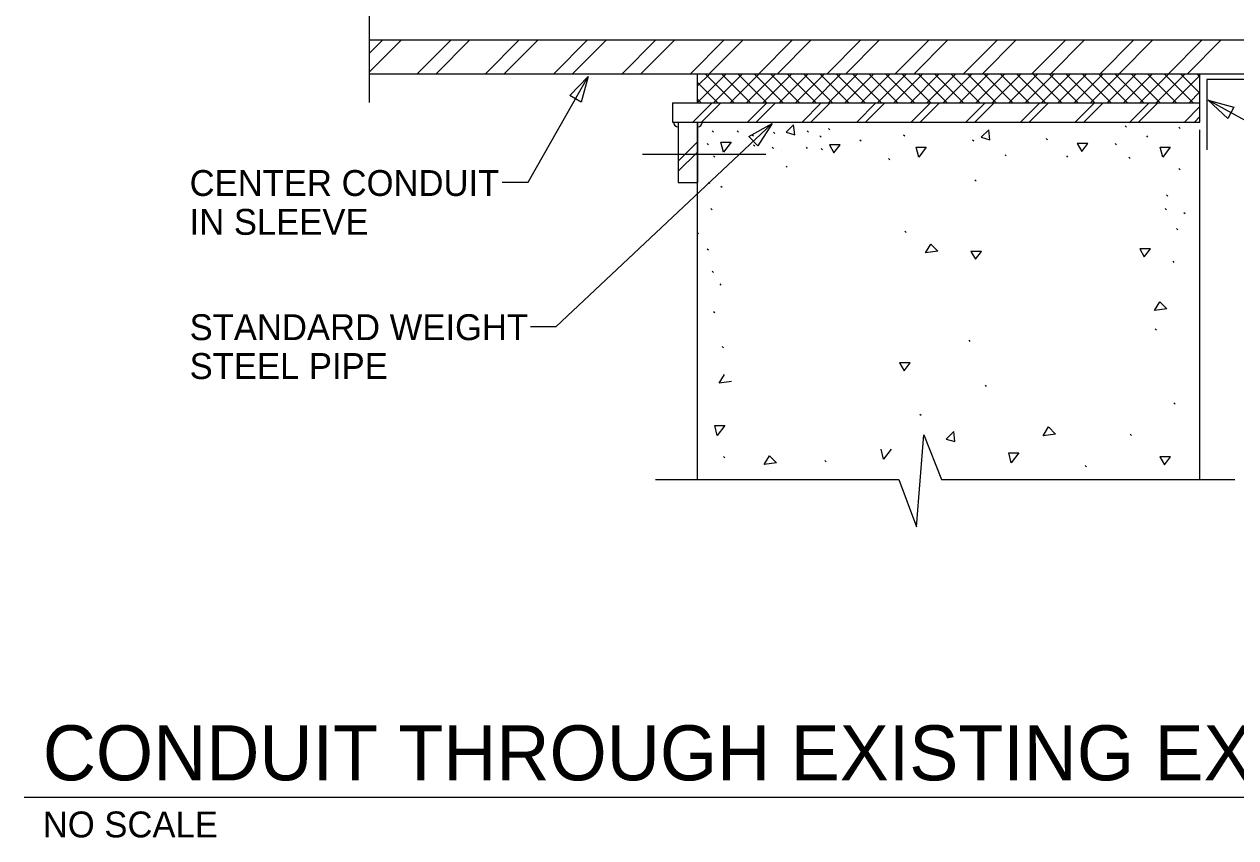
# Model space of a CAD drawing. Extents: x 10103.5 to 10150.7, y 10072.4 to 10114.
# Drawn here: x 10103.54 to 10134.74, y 10073.69 to 10094.63 of the extents above; entities that cross this region are included whole.
import ezdxf

# ---------------------------------------------------------------- set-up
doc = ezdxf.new("R2010")
doc.units = 0
for name, color, linetype in [('Level 52', 7, 'Continuous'), ('Level 60', 7, 'Continuous'), ('Level 61', 7, 'Continuous'), ('Level 62', 7, 'Continuous'), ('Level 63', 7, 'Continuous')]:
    doc.layers.add(name, color=color, linetype=linetype)

msp = doc.modelspace()

# ---------------------------------------------------------------- linework, layer by layer
at = {"layer": 'Level 52'}
msp.add_line((10103.543, 10074.731), (10150.689, 10074.731), dxfattribs=at)
at = {"layer": 'Level 60'}
for p, q in [((10112.426, 10093.875), (10112.774, 10094.223)), ((10112.426, 10093.39), (10113.259, 10094.223)), ((10113.662, 10093.353), (10114.533, 10094.223)), ((10114.147, 10093.353), (10115.018, 10094.223)), ((10115.421, 10093.353), (10116.291, 10094.223)), ((10115.906, 10093.353), (10116.776, 10094.223)), ((10117.18, 10093.353), (10118.05, 10094.223)), ((10117.665, 10093.353), (10118.535, 10094.223)), ((10118.938, 10093.353), (10119.809, 10094.223)), ((10119.423, 10093.353), (10120.294, 10094.223)), ((10120.697, 10093.353), (10121.568, 10094.223)), ((10121.182, 10093.353), (10122.053, 10094.223)), ((10122.456, 10093.353), (10123.327, 10094.223)), ((10122.941, 10093.353), (10123.811, 10094.223)), ((10124.215, 10093.353), (10125.085, 10094.223)), ((10124.7, 10093.353), (10125.57, 10094.223)), ((10125.974, 10093.353), (10126.844, 10094.223)), ((10126.458, 10093.353), (10127.329, 10094.223)), ((10127.732, 10093.353), (10128.603, 10094.223)), ((10128.217, 10093.353), (10129.088, 10094.223)), ((10129.491, 10093.353), (10130.362, 10094.223)), ((10129.976, 10093.353), (10130.847, 10094.223)), ((10131.25, 10093.353), (10132.12, 10094.223)), ((10131.735, 10093.353), (10132.605, 10094.223)), ((10133.009, 10093.353), (10133.879, 10094.223)), ((10133.494, 10093.353), (10134.364, 10094.223)), ((10121.62, 10093.353), (10120.883, 10092.615)), ((10121.198, 10093.353), (10120.883, 10093.037)), ((10121.075, 10093.353), (10121.822, 10092.606)), ((10122.042, 10093.353), (10121.296, 10092.606)), ((10121.498, 10093.353), (10122.244, 10092.606)), ((10122.464, 10093.353), (10121.718, 10092.606)), ((10121.92, 10093.353), (10122.666, 10092.606)), ((10122.886, 10093.353), (10122.14, 10092.606)), ((10122.342, 10093.353), (10123.088, 10092.606)), ((10123.308, 10093.353), (10122.562, 10092.606)), ((10122.764, 10093.353), (10123.51, 10092.606)), ((10123.731, 10093.353), (10122.984, 10092.606)), ((10123.186, 10093.353), (10123.932, 10092.606)), ((10124.153, 10093.353), (10123.406, 10092.606)), ((10123.608, 10093.353), (10124.354, 10092.606)), ((10124.575, 10093.353), (10123.829, 10092.606)), ((10124.03, 10093.353), (10124.776, 10092.606)), ((10124.997, 10093.353), (10124.251, 10092.606)), ((10124.452, 10093.353), (10125.198, 10092.606)), ((10125.419, 10093.353), (10124.673, 10092.606)), ((10124.874, 10093.353), (10125.621, 10092.606)), ((10125.841, 10093.353), (10125.095, 10092.606)), ((10125.296, 10093.353), (10126.043, 10092.606)), ((10126.263, 10093.353), (10125.517, 10092.606)), ((10125.719, 10093.353), (10126.465, 10092.606)), ((10126.685, 10093.353), (10125.939, 10092.606)), ((10126.141, 10093.353), (10126.887, 10092.606)), ((10127.107, 10093.353), (10126.361, 10092.606)), ((10126.563, 10093.353), (10127.309, 10092.606)), ((10127.529, 10093.353), (10126.783, 10092.606)), ((10126.985, 10093.353), (10127.731, 10092.606)), ((10127.952, 10093.353), (10127.205, 10092.606)), ((10127.407, 10093.353), (10128.153, 10092.606)), ((10128.374, 10093.353), (10127.628, 10092.606)), ((10127.829, 10093.353), (10128.575, 10092.606)), ((10128.796, 10093.353), (10128.05, 10092.606)), ((10128.251, 10093.353), (10128.997, 10092.606)), ((10129.218, 10093.353), (10128.472, 10092.606)), ((10128.673, 10093.353), (10129.42, 10092.606)), ((10129.64, 10093.353), (10128.894, 10092.606)), ((10129.095, 10093.353), (10129.842, 10092.606)), ((10130.062, 10093.353), (10129.316, 10092.606)), ((10129.518, 10093.353), (10130.264, 10092.606)), ((10130.484, 10093.353), (10129.738, 10092.606)), ((10129.94, 10093.353), (10130.686, 10092.606)), ((10130.906, 10093.353), (10130.16, 10092.606)), ((10130.362, 10093.353), (10131.108, 10092.606)), ((10131.328, 10093.353), (10130.582, 10092.606)), ((10130.784, 10093.353), (10131.53, 10092.606)), ((10131.751, 10093.353), (10131.004, 10092.606)), ((10131.206, 10093.353), (10131.952, 10092.606)), ((10132.173, 10093.353), (10131.426, 10092.606)), ((10131.628, 10093.353), (10132.374, 10092.606)), ((10132.595, 10093.353), (10131.849, 10092.606)), ((10132.05, 10093.353), (10132.796, 10092.606)), ((10133.017, 10093.353), (10132.271, 10092.606)), ((10132.472, 10093.353), (10133.218, 10092.606)), ((10133.439, 10093.353), (10132.693, 10092.606)), ((10132.894, 10093.353), (10133.641, 10092.606)), ((10133.816, 10093.308), (10133.115, 10092.606)), ((10133.316, 10093.353), (10133.816, 10092.853)), ((10133.739, 10093.353), (10133.816, 10093.275)), ((10120.883, 10093.123), (10121.4, 10092.606)), ((10133.816, 10092.886), (10133.537, 10092.606)), ((10121.255, 10092.606), (10120.758, 10092.109)), ((10120.883, 10092.701), (10120.977, 10092.606)), ((10121.481, 10092.606), (10120.983, 10092.109)), ((10122.662, 10092.606), (10122.165, 10092.109)), ((10122.888, 10092.606), (10122.39, 10092.109)), ((10124.069, 10092.606), (10123.572, 10092.109)), ((10124.295, 10092.606), (10123.797, 10092.109)), ((10125.476, 10092.606), (10124.979, 10092.109)), ((10125.702, 10092.606), (10125.204, 10092.109)), ((10126.883, 10092.606), (10126.386, 10092.109)), ((10127.109, 10092.606), (10126.611, 10092.109)), ((10128.29, 10092.606), (10127.785, 10092.101)), ((10128.516, 10092.606), (10128.018, 10092.109)), ((10129.697, 10092.606), (10129.2, 10092.109)), ((10129.923, 10092.606), (10129.425, 10092.109)), ((10131.104, 10092.606), (10130.607, 10092.109)), ((10131.33, 10092.606), (10130.832, 10092.109)), ((10132.511, 10092.606), (10132.014, 10092.109)), ((10132.737, 10092.606), (10132.239, 10092.109)), ((10133.816, 10092.505), (10133.421, 10092.109)), ((10133.816, 10092.247), (10133.679, 10092.109)), ((10123.354, 10092.041), (10123.16, 10091.847)), ((10123.386, 10091.783), (10123.354, 10092.041)), ((10124.256, 10091.944), (10124.288, 10091.912)), ((10128.38, 10091.912), (10128.187, 10091.718)), ((10128.412, 10091.654), (10128.38, 10091.912)), ((10131.892, 10092.009), (10131.925, 10091.976)), ((10133.278, 10091.976), (10133.31, 10091.944)), ((10120.883, 10091.595), (10120.385, 10091.098)), ((10121.259, 10091.88), (10121.291, 10091.847)), ((10121.549, 10091.331), (10121.485, 10091.589)), ((10121.485, 10091.589), (10121.743, 10091.589)), ((10121.743, 10091.589), (10121.549, 10091.331)), ((10121.904, 10091.88), (10121.936, 10091.847)), ((10122.29, 10091.783), (10122.323, 10091.751)), ((10122.838, 10091.847), (10122.87, 10091.815)), ((10123.16, 10091.847), (10123.386, 10091.783)), ((10123.708, 10091.88), (10123.74, 10091.847)), ((10124.03, 10091.751), (10124.063, 10091.718)), ((10125.061, 10091.654), (10125.094, 10091.622)), ((10126.189, 10091.783), (10126.221, 10091.751)), ((10127.961, 10091.654), (10127.994, 10091.622)), ((10128.187, 10091.718), (10128.412, 10091.654)), ((10129.862, 10091.686), (10129.895, 10091.654)), ((10132.44, 10091.751), (10132.472, 10091.718)), ((10120.883, 10091.337), (10120.385, 10090.84)), ((10121.13, 10091.557), (10121.163, 10091.525)), ((10122.323, 10091.525), (10122.355, 10091.493)), ((10122.806, 10091.46), (10122.838, 10091.428)), ((10123.048, 10091.385), (10123.048, 10091.385)), ((10123.676, 10091.46), (10123.708, 10091.428)), ((10124.062, 10091.428), (10124.095, 10091.396)), ((10124.282, 10091.52), (10124.395, 10091.315)), ((10124.555, 10091.52), (10124.282, 10091.52)), ((10124.395, 10091.315), (10124.555, 10091.52)), ((10126.576, 10091.202), (10126.511, 10091.46)), ((10126.511, 10091.46), (10126.769, 10091.46)), ((10126.769, 10091.46), (10126.576, 10091.202)), ((10128.799, 10091.267), (10128.831, 10091.235)), ((10130.661, 10091.553), (10130.775, 10091.347)), ((10130.935, 10091.553), (10130.661, 10091.553)), ((10130.775, 10091.347), (10130.935, 10091.553)), ((10131.635, 10091.557), (10131.667, 10091.525)), ((10132.795, 10091.46), (10133.052, 10091.46)), ((10132.859, 10091.202), (10132.795, 10091.46)), ((10133.052, 10091.46), (10132.859, 10091.202)), ((10121.291, 10091.235), (10121.324, 10091.202)), ((10123.16, 10090.977), (10123.193, 10090.944)), ((10125.802, 10091.17), (10125.835, 10091.138)), ((10130.378, 10091.235), (10130.41, 10091.202)), ((10131.989, 10091.202), (10132.021, 10091.17)), ((10133.278, 10090.912), (10133.31, 10090.88)), ((10121.163, 10090.558), (10121.195, 10090.525)), ((10121.485, 10090.461), (10121.517, 10090.429)), ((10128.026, 10090.622), (10128.058, 10090.59)), ((10132.956, 10090.235), (10132.988, 10090.203)), ((10121.227, 10089.88), (10121.259, 10089.848)), ((10132.923, 10089.88), (10132.956, 10089.848)), ((10133.407, 10089.784), (10133.439, 10089.751)), ((10120.873, 10089.268), (10120.905, 10089.236)), ((10126.221, 10089.3), (10126.254, 10089.268)), ((10133.213, 10089.365), (10133.246, 10089.332)), ((10121.13, 10088.849), (10121.163, 10088.816)), ((10126.753, 10088.74), (10126.89, 10088.968)), ((10127.072, 10088.785), (10126.753, 10088.74)), ((10126.89, 10088.968), (10127.072, 10088.785)), ((10127.923, 10088.78), (10128.036, 10088.575)), ((10128.196, 10088.78), (10127.923, 10088.78)), ((10128.036, 10088.575), (10128.196, 10088.78)), ((10132.272, 10088.844), (10132.386, 10088.639)), ((10132.546, 10088.844), (10132.273, 10088.844)), ((10132.386, 10088.639), (10132.546, 10088.844)), ((10133.117, 10088.526), (10133.149, 10088.494)), ((10121.259, 10088.268), (10121.291, 10088.236)), ((10121.453, 10087.946), (10121.485, 10087.914)), ((10121.291, 10087.236), (10121.324, 10087.204)), ((10132.65, 10087.256), (10132.787, 10087.484)), ((10132.969, 10087.302), (10132.65, 10087.256)), ((10132.787, 10087.484), (10132.969, 10087.302)), ((10132.666, 10086.785), (10132.698, 10086.753)), ((10121.517, 10086.334), (10121.549, 10086.301)), ((10127.865, 10086.495), (10127.897, 10086.463)), ((10126.086, 10085.91), (10126.2, 10085.705)), ((10126.359, 10085.91), (10126.086, 10085.91)), ((10126.2, 10085.705), (10126.359, 10085.91)), ((10121.436, 10085.386), (10121.573, 10085.614)), ((10121.756, 10085.432), (10121.436, 10085.386)), ((10128.284, 10085.334), (10128.316, 10085.302)), ((10133.149, 10084.883), (10133.181, 10084.85)), ((10126.608, 10084.593), (10126.64, 10084.56)), ((10121.388, 10084.044), (10121.324, 10084.302)), ((10121.324, 10084.302), (10121.581, 10084.302)), ((10121.581, 10084.302), (10121.388, 10084.044)), ((10127.478, 10084.141), (10127.285, 10083.948)), ((10127.51, 10083.883), (10127.478, 10084.141)), ((10129.782, 10084.032), (10129.919, 10084.26)), ((10129.919, 10084.26), (10130.101, 10084.078)), ((10127.285, 10083.948), (10127.51, 10083.883)), ((10130.101, 10084.078), (10129.782, 10084.032)), ((10132.021, 10084.077), (10132.053, 10084.044)), ((10121.549, 10083.496), (10121.581, 10083.464)), ((10122.596, 10083.291), (10122.733, 10083.518)), ((10122.733, 10083.518), (10122.916, 10083.336)), ((10125.674, 10083.432), (10125.609, 10083.69)), ((10125.867, 10083.69), (10125.674, 10083.432)), ((10128.896, 10083.593), (10129.154, 10083.593)), ((10128.96, 10083.335), (10128.896, 10083.593)), ((10129.154, 10083.593), (10128.96, 10083.335)), ((10132.788, 10083.492), (10132.902, 10083.287)), ((10133.062, 10083.492), (10132.788, 10083.492)), ((10132.902, 10083.287), (10133.062, 10083.492)), ((10122.916, 10083.336), (10122.596, 10083.291)), ((10124.159, 10083.4), (10124.191, 10083.367)), ((10130.861, 10083.271), (10130.893, 10083.238))]:
    msp.add_line(p, q, dxfattribs=at)
at = {"layer": 'Level 61'}
for p, q in [((10120.883, 10092.606), (10120.883, 10093.353)), ((10133.816, 10092.109), (10133.816, 10093.353)), ((10120.883, 10082.906), (10120.883, 10092.109)), ((10133.816, 10082.906), (10133.816, 10091.907))]:
    msp.add_line(p, q, dxfattribs=at)
at = {"layer": 'Level 62'}
for p, q in [((10112.426, 10094.223), (10142.273, 10094.223)), ((10112.426, 10093.353), (10142.273, 10093.353)), ((10120.236, 10092.606), (10120.236, 10092.109)), ((10120.236, 10092.606), (10133.816, 10092.606)), ((10133.816, 10092.109), (10133.816, 10092.606)), ((10120.236, 10092.109), (10133.816, 10092.109)), ((10120.385, 10092.109), (10120.385, 10090.549)), ((10120.883, 10092.109), (10120.883, 10090.549)), ((10120.385, 10090.549), (10120.883, 10090.549))]:
    msp.add_line(p, q, dxfattribs=at)
msp.add_lwpolyline([(10135.329, 10093.207), (10133.994, 10093.207), (10133.994, 10091.39)], dxfattribs=at)
for centre, start, end in [((10120.385, 10092.109), 180, 270), ((10120.883, 10092.109), 270, 0)]:
    msp.add_arc(centre, 0.122, start, end, dxfattribs=at)
at = {"layer": 'Level 63'}
for p, q in [((10112.426, 10097.279), (10112.426, 10092.612)), ((10116.519, 10090.56), (10118.069, 10093.285)), ((10140.403, 10089.178), (10134.028, 10092.669)), ((10117.244, 10086.849), (10122.804, 10092.073)), ((10119.468, 10091.286), (10122.644, 10091.286)), ((10115.853, 10090.56), (10116.519, 10090.56)), ((10116.577, 10086.849), (10117.244, 10086.849)), ((10126.517, 10081.687), (10126.712, 10084.059)), ((10126.712, 10084.059), (10127.161, 10082.906)), ((10119.799, 10082.906), (10126.064, 10082.906)), ((10126.064, 10082.906), (10126.517, 10081.687)), ((10127.161, 10082.906), (10134.715, 10082.906))]:
    msp.add_line(p, q, dxfattribs=at)
for points in [[(10117.595, 10092.788), (10118.069, 10093.285), (10117.885, 10092.623)], [(10134.533, 10092.203), (10134.028, 10092.669), (10134.693, 10092.495)], [(10122.204, 10091.738), (10122.804, 10092.073), (10122.432, 10091.495)]]:
    msp.add_lwpolyline(points, close=True, dxfattribs=at)

# ---------------------------------------------------------------- texts
at = {"layer": 'Level 52'}
for s, height, p in [('CONDUIT THROUGH EXISTING EXTERIOR WALL', 1.41667, (10104.021, 10075.164)), ('NO SCALE', 0.6667, (10104.021, 10073.696))]:
    msp.add_text(s, height=height, dxfattribs=at).set_placement(p)
at = {"layer": 'Level 63'}
for s, height, p in [('CENTER CONDUIT', 0.66667, (10107.802, 10090.206)), ('IN SLEEVE', 0.6667, (10107.802, 10089.206)), ('STANDARD WEIGHT', 0.66667, (10107.802, 10086.495)), ('STEEL PIPE', 0.6667, (10107.802, 10085.495))]:
    msp.add_text(s, height=height, dxfattribs=at).set_placement(p)

doc.saveas('drawing.dxf')
